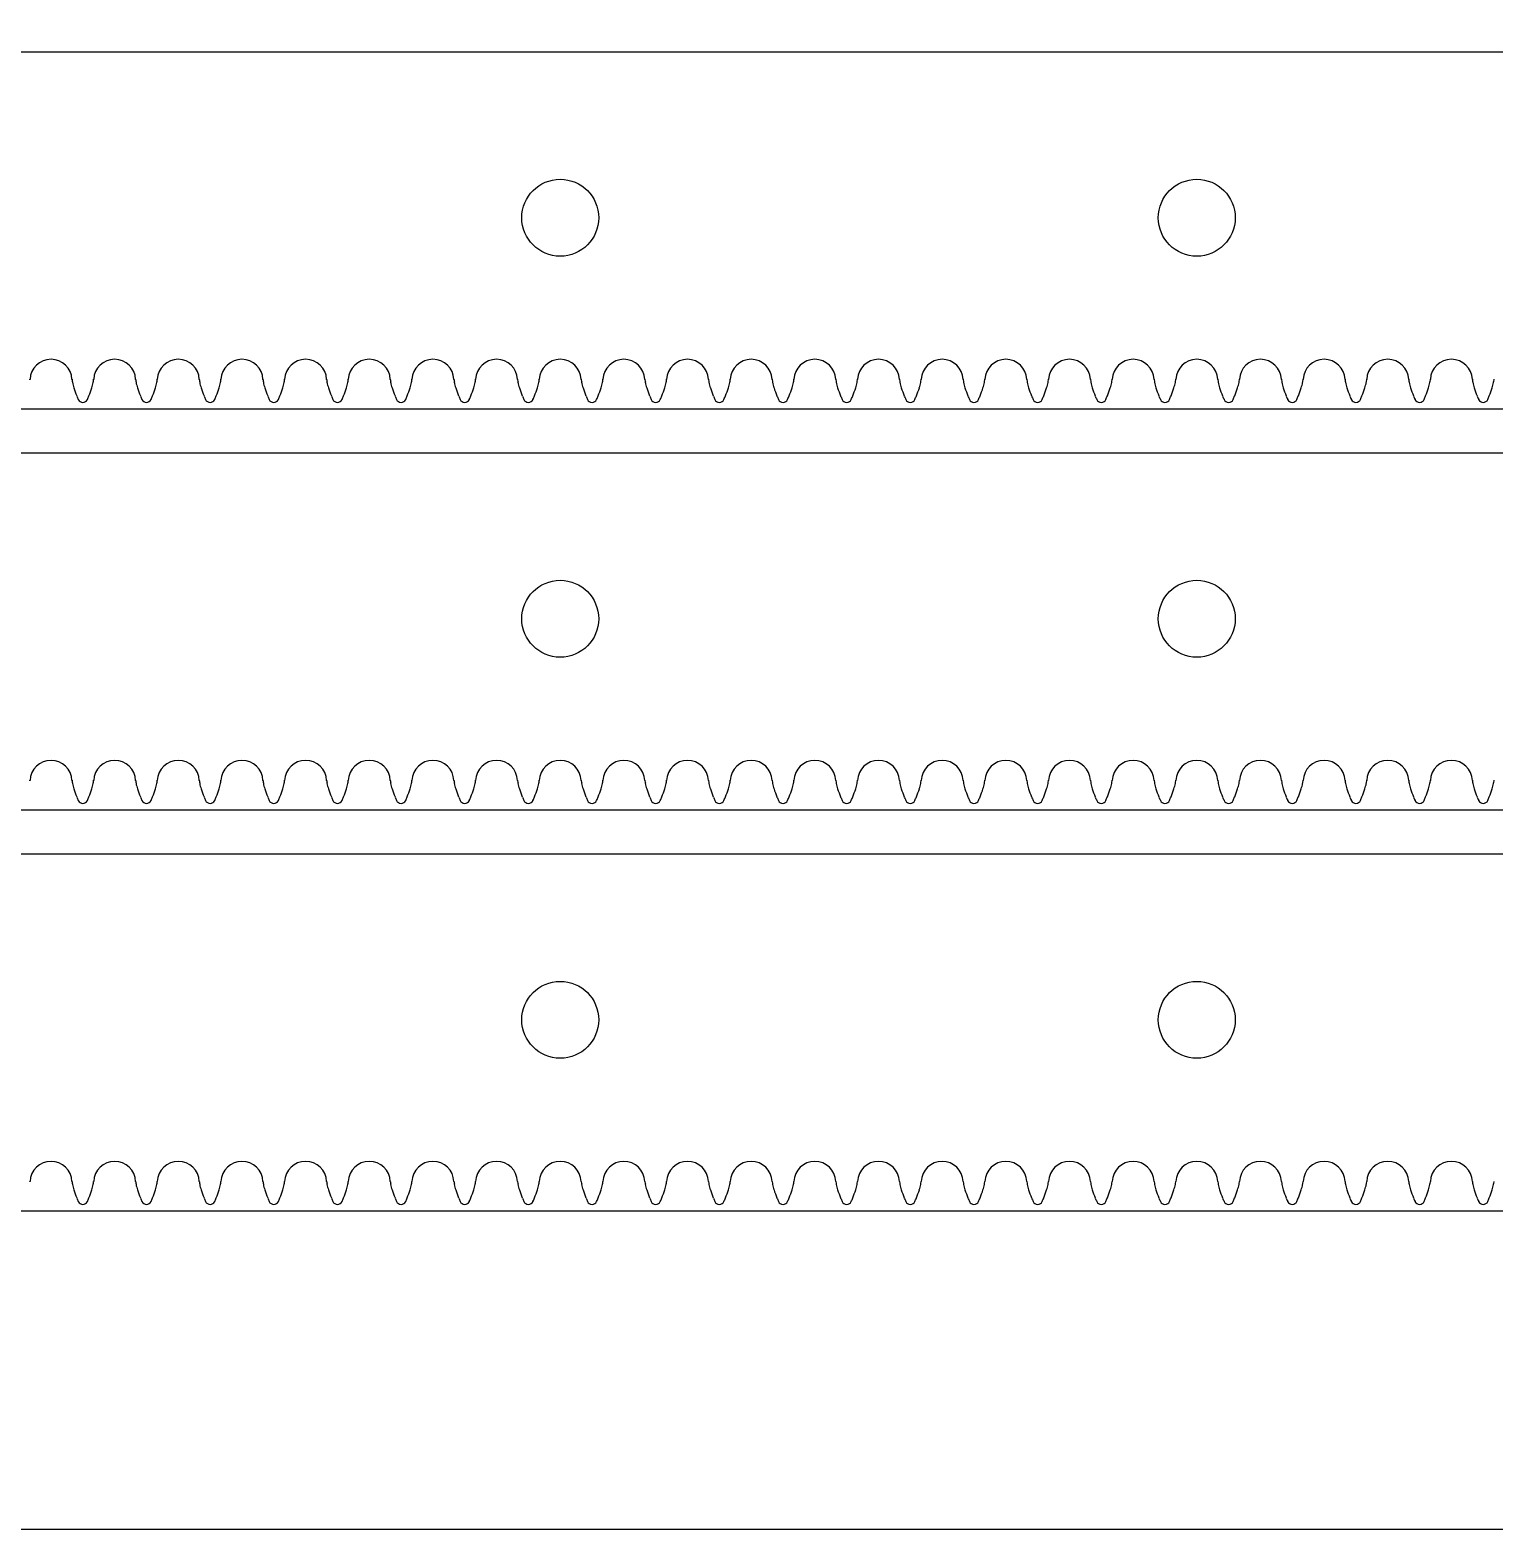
# Model space of a CAD drawing. Extents: x 0 to 800, y 0 to 400.
# Drawn here: x 453.3 to 568.3, y 0 to 117.7 of the extents above; entities that cross this region are included whole.
import ezdxf

# ---------------------------------------------------------------- set-up
doc = ezdxf.new("R2010")
doc.units = 0
doc.header["$MEASUREMENT"] = 0
for name, color, linetype in [('CUTOUT_5MM', 18, 'CONTINUOUS'), ('INSIDE_HOLES_5MM', 18, 'CONTINUOUS'), ('RACK_4MM', 18, 'CONTINUOUS')]:
    doc.layers.add(name, color=color, linetype=linetype)

msp = doc.modelspace()

# ---------------------------------------------------------------- linework, layer by layer
at = {"layer": 'CUTOUT_5MM'}
for p, q in [((744, 116), (46, 116)), ((46, 88), (744, 88)), ((744, 84.5), (46, 84.5)), ((46, 56.5), (744, 56.5)), ((744, 53), (46, 53)), ((46, 25), (744, 25))]:
    msp.add_line(p, q, dxfattribs=at)
at = {"layer": 'INSIDE_HOLES_5MM'}
for centre in [(495, 103), (545, 103), (495, 71.5), (545, 71.5), (495, 40), (545, 40)]:
    msp.add_circle(centre, 3.02, dxfattribs=at)
at = {"layer": 'RACK_4MM'}
for p, q in [((453.35, 90.26), (453.35, 90.31)), ((456.65, 90.31), (456.65, 90.26)), ((458.35, 90.26), (458.35, 90.31)), ((461.65, 90.31), (461.65, 90.26)), ((463.35, 90.26), (463.35, 90.31)), ((466.65, 90.31), (466.65, 90.26)), ((468.35, 90.26), (468.35, 90.31)), ((471.65, 90.31), (471.65, 90.26)), ((473.35, 90.26), (473.35, 90.31)), ((476.65, 90.31), (476.65, 90.26)), ((478.35, 90.26), (478.35, 90.31)), ((481.65, 90.31), (481.65, 90.26)), ((483.35, 90.26), (483.35, 90.31)), ((486.65, 90.31), (486.65, 90.26)), ((488.35, 90.26), (488.35, 90.31)), ((491.65, 90.31), (491.65, 90.26)), ((493.35, 90.26), (493.35, 90.31)), ((496.65, 90.31), (496.65, 90.26)), ((498.35, 90.26), (498.35, 90.31)), ((501.65, 90.31), (501.65, 90.26)), ((503.35, 90.26), (503.35, 90.31)), ((506.65, 90.31), (506.65, 90.26)), ((508.35, 90.26), (508.35, 90.31)), ((511.65, 90.31), (511.65, 90.26)), ((513.35, 90.26), (513.35, 90.31)), ((516.65, 90.31), (516.65, 90.26)), ((518.35, 90.26), (518.35, 90.31)), ((521.65, 90.31), (521.65, 90.26)), ((523.35, 90.26), (523.35, 90.31)), ((526.65, 90.31), (526.65, 90.26)), ((528.35, 90.26), (528.35, 90.31)), ((531.65, 90.31), (531.65, 90.26)), ((533.35, 90.26), (533.35, 90.31)), ((536.65, 90.31), (536.65, 90.26)), ((538.35, 90.26), (538.35, 90.31)), ((541.65, 90.31), (541.65, 90.26)), ((543.35, 90.26), (543.35, 90.31)), ((546.65, 90.31), (546.65, 90.26)), ((548.35, 90.26), (548.35, 90.31)), ((551.65, 90.31), (551.65, 90.26)), ((553.35, 90.26), (553.35, 90.31)), ((556.65, 90.31), (556.65, 90.26)), ((558.35, 90.26), (558.35, 90.31)), ((561.65, 90.31), (561.65, 90.26)), ((563.35, 90.26), (563.35, 90.31)), ((566.65, 90.31), (566.65, 90.26)), ((568.35, 90.26), (568.35, 90.31)), ((453.35, 58.76), (453.35, 58.81)), ((456.65, 58.81), (456.65, 58.76)), ((458.35, 58.76), (458.35, 58.81)), ((461.65, 58.81), (461.65, 58.76)), ((463.35, 58.76), (463.35, 58.81)), ((466.65, 58.81), (466.65, 58.76)), ((468.35, 58.76), (468.35, 58.81)), ((471.65, 58.81), (471.65, 58.76)), ((473.35, 58.76), (473.35, 58.81)), ((476.65, 58.81), (476.65, 58.76)), ((478.35, 58.76), (478.35, 58.81)), ((481.65, 58.81), (481.65, 58.76)), ((483.35, 58.76), (483.35, 58.81)), ((486.65, 58.81), (486.65, 58.76)), ((488.35, 58.76), (488.35, 58.81)), ((491.65, 58.81), (491.65, 58.76)), ((493.35, 58.76), (493.35, 58.81)), ((496.65, 58.81), (496.65, 58.76)), ((498.35, 58.76), (498.35, 58.81)), ((501.65, 58.81), (501.65, 58.76)), ((503.35, 58.76), (503.35, 58.81)), ((506.65, 58.81), (506.65, 58.76)), ((508.35, 58.76), (508.35, 58.81)), ((511.65, 58.81), (511.65, 58.76)), ((513.35, 58.76), (513.35, 58.81)), ((516.65, 58.81), (516.65, 58.76)), ((518.35, 58.76), (518.35, 58.81)), ((521.65, 58.81), (521.65, 58.76)), ((523.35, 58.76), (523.35, 58.81)), ((526.65, 58.81), (526.65, 58.76)), ((528.35, 58.76), (528.35, 58.81)), ((531.65, 58.81), (531.65, 58.76)), ((533.35, 58.76), (533.35, 58.81)), ((536.65, 58.81), (536.65, 58.76)), ((538.35, 58.76), (538.35, 58.81)), ((541.65, 58.81), (541.65, 58.76)), ((543.35, 58.76), (543.35, 58.81)), ((546.65, 58.81), (546.65, 58.76)), ((548.35, 58.76), (548.35, 58.81)), ((551.65, 58.81), (551.65, 58.76)), ((553.35, 58.76), (553.35, 58.81)), ((556.65, 58.81), (556.65, 58.76)), ((558.35, 58.76), (558.35, 58.81)), ((561.65, 58.81), (561.65, 58.76)), ((563.35, 58.76), (563.35, 58.81)), ((566.65, 58.81), (566.65, 58.76)), ((568.35, 58.76), (568.35, 58.81)), ((453.35, 27.26), (453.35, 27.31)), ((456.65, 27.31), (456.65, 27.26)), ((458.35, 27.26), (458.35, 27.31)), ((461.65, 27.31), (461.65, 27.26)), ((463.35, 27.26), (463.35, 27.31)), ((466.65, 27.31), (466.65, 27.26)), ((468.35, 27.26), (468.35, 27.31)), ((471.65, 27.31), (471.65, 27.26)), ((473.35, 27.26), (473.35, 27.31)), ((476.65, 27.31), (476.65, 27.26)), ((478.35, 27.26), (478.35, 27.31)), ((481.65, 27.31), (481.65, 27.26)), ((483.35, 27.26), (483.35, 27.31)), ((486.65, 27.31), (486.65, 27.26)), ((488.35, 27.26), (488.35, 27.31)), ((491.65, 27.31), (491.65, 27.26)), ((493.35, 27.26), (493.35, 27.31)), ((496.65, 27.31), (496.65, 27.26)), ((498.35, 27.26), (498.35, 27.31)), ((501.65, 27.31), (501.65, 27.26)), ((503.35, 27.26), (503.35, 27.31)), ((506.65, 27.31), (506.65, 27.26)), ((508.35, 27.26), (508.35, 27.31)), ((511.65, 27.31), (511.65, 27.26)), ((513.35, 27.26), (513.35, 27.31)), ((516.65, 27.31), (516.65, 27.26)), ((518.35, 27.26), (518.35, 27.31)), ((521.65, 27.31), (521.65, 27.26)), ((523.35, 27.26), (523.35, 27.31)), ((526.65, 27.31), (526.65, 27.26)), ((528.35, 27.26), (528.35, 27.31)), ((531.65, 27.31), (531.65, 27.26)), ((533.35, 27.26), (533.35, 27.31)), ((536.65, 27.31), (536.65, 27.26)), ((538.35, 27.26), (538.35, 27.31)), ((541.65, 27.31), (541.65, 27.26)), ((543.35, 27.26), (543.35, 27.31)), ((546.65, 27.31), (546.65, 27.26)), ((548.35, 27.26), (548.35, 27.31)), ((551.65, 27.31), (551.65, 27.26)), ((553.35, 27.26), (553.35, 27.31)), ((556.65, 27.31), (556.65, 27.26)), ((558.35, 27.26), (558.35, 27.31)), ((561.65, 27.31), (561.65, 27.26)), ((563.35, 27.26), (563.35, 27.31)), ((566.65, 27.31), (566.65, 27.26)), ((568.35, 27.26), (568.35, 27.31))]:
    msp.add_line(p, q, dxfattribs=at)
msp.add_lwpolyline([(0, 0), (800, 0), (800, 400), (0, 400)], close=True, dxfattribs=at)
for points in [[(745, 91.88), (745, 116), (45, 116), (45, 91.88)], [(745, 60.38), (745, 84.5), (45, 84.5), (45, 60.38)], [(745, 28.88), (745, 53), (45, 53), (45, 28.88)]]:
    msp.add_lwpolyline(points, dxfattribs=at)
for centre, radius, start, end in [((455, 90.23), 1.65, 2.4997, 177.5003), ((460, 90.23), 1.65, 2.4997, 177.5003), ((465, 90.23), 1.65, 2.4997, 177.5003), ((470, 90.23), 1.65, 2.4997, 177.5003), ((475, 90.23), 1.65, 2.4997, 177.5003), ((480, 90.23), 1.65, 2.4997, 177.5003), ((485, 90.23), 1.65, 2.4997, 177.5003), ((490, 90.23), 1.65, 2.4997, 177.5003), ((495, 90.23), 1.65, 2.4997, 177.5003), ((500, 90.23), 1.65, 2.4997, 177.5003), ((505, 90.23), 1.65, 2.4997, 177.5003), ((510, 90.23), 1.65, 2.4997, 177.5003), ((515, 90.23), 1.65, 2.4997, 177.5003), ((520, 90.23), 1.65, 2.4997, 177.5003), ((525, 90.23), 1.65, 2.4997, 177.5003), ((530, 90.23), 1.65, 2.4997, 177.5003), ((535, 90.23), 1.65, 2.4997, 177.5003), ((540, 90.23), 1.65, 2.4997, 177.5003), ((545, 90.23), 1.65, 2.4997, 177.5003), ((550, 90.23), 1.65, 2.4997, 177.5003), ((555, 90.23), 1.65, 2.4997, 177.5003), ((560, 90.23), 1.65, 2.4997, 177.5003), ((565, 90.23), 1.65, 2.4997, 177.5003), ((458.88, 90.53), 2.24, 186.8377, 191.5538), ((461.08, 90.96), 4.49, 191.3933, 197.171), ((463.69, 91.77), 7.22, 197.1596, 202.5425), ((451.78, 91.6), 6.72, 337.259, 343.0389), ((452.5, 91.32), 5.95, 343.5387, 347.897), ((456.54, 90.46), 1.82, 347.897, 353.7115), ((463.88, 90.53), 2.24, 186.8377, 191.5538), ((466.08, 90.96), 4.49, 191.3933, 197.171), ((468.69, 91.77), 7.22, 197.1596, 202.5425), ((456.78, 91.6), 6.72, 337.259, 343.0389), ((457.5, 91.32), 5.95, 343.5387, 347.897), ((461.54, 90.46), 1.82, 347.897, 353.7115), ((468.88, 90.53), 2.24, 186.8377, 191.5538), ((471.08, 90.96), 4.49, 191.3933, 197.171), ((473.69, 91.77), 7.22, 197.1596, 202.5425), ((461.78, 91.6), 6.72, 337.259, 343.0389), ((462.5, 91.32), 5.95, 343.5387, 347.897), ((466.54, 90.46), 1.82, 347.897, 353.7115), ((473.88, 90.53), 2.24, 186.8377, 191.5538), ((476.08, 90.96), 4.49, 191.3933, 197.171), ((478.69, 91.77), 7.22, 197.1596, 202.5425), ((466.78, 91.6), 6.72, 337.259, 343.0389), ((467.5, 91.32), 5.95, 343.5387, 347.897), ((471.54, 90.46), 1.82, 347.897, 353.7115), ((478.88, 90.53), 2.24, 186.8377, 191.5538), ((481.08, 90.96), 4.49, 191.3933, 197.171), ((483.69, 91.77), 7.22, 197.1596, 202.5425), ((471.78, 91.6), 6.72, 337.259, 343.0389), ((472.5, 91.32), 5.95, 343.5387, 347.897), ((476.54, 90.46), 1.82, 347.897, 353.7115), ((483.88, 90.53), 2.24, 186.8377, 191.5538), ((486.08, 90.96), 4.49, 191.3933, 197.171), ((488.69, 91.77), 7.22, 197.1596, 202.5425), ((476.78, 91.6), 6.72, 337.259, 343.0389), ((477.5, 91.32), 5.95, 343.5387, 347.897), ((481.54, 90.46), 1.82, 347.897, 353.7115), ((488.88, 90.53), 2.24, 186.8377, 191.5538), ((491.08, 90.96), 4.49, 191.3933, 197.171), ((493.69, 91.77), 7.22, 197.1596, 202.5425), ((481.78, 91.6), 6.72, 337.259, 343.0389), ((482.5, 91.32), 5.95, 343.5387, 347.897), ((486.54, 90.46), 1.82, 347.897, 353.7115), ((493.88, 90.53), 2.24, 186.8377, 191.5538), ((496.08, 90.96), 4.49, 191.3933, 197.171), ((498.69, 91.77), 7.22, 197.1596, 202.5425), ((486.78, 91.6), 6.72, 337.259, 343.0389), ((487.5, 91.32), 5.95, 343.5387, 347.897), ((491.54, 90.46), 1.82, 347.897, 353.7115), ((498.88, 90.53), 2.24, 186.8377, 191.5538), ((501.08, 90.96), 4.49, 191.3933, 197.171), ((503.69, 91.77), 7.22, 197.1596, 202.5425), ((491.78, 91.6), 6.72, 337.259, 343.0389), ((492.5, 91.32), 5.95, 343.5387, 347.897), ((496.54, 90.46), 1.82, 347.897, 353.7115), ((503.88, 90.53), 2.24, 186.8377, 191.5538), ((506.08, 90.96), 4.49, 191.3933, 197.171), ((508.69, 91.77), 7.22, 197.1596, 202.5425), ((496.78, 91.6), 6.72, 337.259, 343.0389), ((497.5, 91.32), 5.95, 343.5387, 347.897), ((501.54, 90.46), 1.82, 347.897, 353.7115), ((508.88, 90.53), 2.24, 186.8377, 191.5538), ((511.08, 90.96), 4.49, 191.3933, 197.171), ((513.69, 91.77), 7.22, 197.1596, 202.5425), ((501.78, 91.6), 6.72, 337.259, 343.0389), ((502.5, 91.32), 5.95, 343.5387, 347.897), ((506.54, 90.46), 1.82, 347.897, 353.7115), ((513.88, 90.53), 2.24, 186.8377, 191.5538), ((516.08, 90.96), 4.49, 191.3933, 197.171), ((518.69, 91.77), 7.22, 197.1596, 202.5425), ((506.78, 91.6), 6.72, 337.259, 343.0389), ((507.5, 91.32), 5.95, 343.5387, 347.897), ((511.54, 90.46), 1.82, 347.897, 353.7115), ((518.88, 90.53), 2.24, 186.8377, 191.5538), ((521.08, 90.96), 4.49, 191.3933, 197.171), ((523.69, 91.77), 7.22, 197.1596, 202.5425), ((511.78, 91.6), 6.72, 337.259, 343.0389), ((512.5, 91.32), 5.95, 343.5387, 347.897), ((516.54, 90.46), 1.82, 347.897, 353.7115), ((523.88, 90.53), 2.24, 186.8377, 191.5538), ((526.08, 90.96), 4.49, 191.3933, 197.171), ((528.69, 91.77), 7.22, 197.1596, 202.5425), ((516.78, 91.6), 6.72, 337.259, 343.0389), ((517.5, 91.32), 5.95, 343.5387, 347.897), ((521.54, 90.46), 1.82, 347.897, 353.7115), ((528.88, 90.53), 2.24, 186.8377, 191.5538), ((531.08, 90.96), 4.49, 191.3933, 197.171), ((533.69, 91.77), 7.22, 197.1596, 202.5425), ((521.78, 91.6), 6.72, 337.259, 343.0389), ((522.5, 91.32), 5.95, 343.5387, 347.897), ((526.54, 90.46), 1.82, 347.897, 353.7115), ((533.88, 90.53), 2.24, 186.8377, 191.5538), ((536.08, 90.96), 4.49, 191.3933, 197.171), ((538.69, 91.77), 7.22, 197.1596, 202.5425), ((526.78, 91.6), 6.72, 337.259, 343.0389), ((527.5, 91.32), 5.95, 343.5387, 347.897), ((531.54, 90.46), 1.82, 347.897, 353.7115), ((538.88, 90.53), 2.24, 186.8377, 191.5538), ((541.08, 90.96), 4.49, 191.3933, 197.171), ((543.69, 91.77), 7.22, 197.1596, 202.5425), ((531.78, 91.6), 6.72, 337.259, 343.0389), ((532.5, 91.32), 5.95, 343.5387, 347.897), ((536.54, 90.46), 1.82, 347.897, 353.7115), ((543.88, 90.53), 2.24, 186.8377, 191.5538), ((546.08, 90.96), 4.49, 191.3933, 197.171), ((548.69, 91.77), 7.22, 197.1596, 202.5425), ((536.78, 91.6), 6.72, 337.259, 343.0389), ((537.5, 91.32), 5.95, 343.5387, 347.897), ((541.54, 90.46), 1.82, 347.897, 353.7115), ((548.88, 90.53), 2.24, 186.8377, 191.5538), ((551.08, 90.96), 4.49, 191.3933, 197.171), ((553.69, 91.77), 7.22, 197.1596, 202.5425), ((541.78, 91.6), 6.72, 337.259, 343.0389), ((542.5, 91.32), 5.95, 343.5387, 347.897), ((546.54, 90.46), 1.82, 347.897, 353.7115), ((553.88, 90.53), 2.24, 186.8377, 191.5538), ((556.08, 90.96), 4.49, 191.3933, 197.171), ((558.69, 91.77), 7.22, 197.1596, 202.5425), ((546.78, 91.6), 6.72, 337.259, 343.0389), ((547.5, 91.32), 5.95, 343.5387, 347.897), ((551.54, 90.46), 1.82, 347.897, 353.7115), ((558.88, 90.53), 2.24, 186.8377, 191.5538), ((561.08, 90.96), 4.49, 191.3933, 197.171), ((563.69, 91.77), 7.22, 197.1596, 202.5425), ((551.78, 91.6), 6.72, 337.259, 343.0389), ((552.5, 91.32), 5.95, 343.5387, 347.897), ((556.54, 90.46), 1.82, 347.897, 353.7115), ((563.88, 90.53), 2.24, 186.8377, 191.5538), ((566.08, 90.96), 4.49, 191.3933, 197.171), ((568.69, 91.77), 7.22, 197.1596, 202.5425), ((556.78, 91.6), 6.72, 337.259, 343.0389), ((557.5, 91.32), 5.95, 343.5387, 347.897), ((561.54, 90.46), 1.82, 347.897, 353.7115), ((568.88, 90.53), 2.24, 186.8377, 191.5538), ((571.08, 90.96), 4.49, 191.3933, 197.171), ((573.69, 91.77), 7.22, 197.1596, 202.5425), ((561.78, 91.6), 6.72, 337.259, 343.0389), ((562.5, 91.32), 5.95, 343.5387, 347.897), ((566.54, 90.46), 1.82, 347.897, 353.7115), ((465.08, 92.34), 8.72, 202.5425, 204.4697), ((457.5, 88.89), 0.396, 204.3206, 335.6794), ((447.85, 93.25), 10.98, 335.7289, 337.259), ((470.08, 92.34), 8.72, 202.5425, 204.4697), ((462.5, 88.89), 0.396, 204.3206, 335.6794), ((452.85, 93.25), 10.98, 335.7289, 337.259), ((475.08, 92.34), 8.72, 202.5425, 204.4697), ((467.5, 88.89), 0.396, 204.3206, 335.6794), ((457.85, 93.25), 10.98, 335.7289, 337.259), ((480.08, 92.34), 8.72, 202.5425, 204.4697), ((472.5, 88.89), 0.396, 204.3206, 335.6794), ((462.85, 93.25), 10.98, 335.7289, 337.259), ((485.08, 92.34), 8.72, 202.5425, 204.4697), ((477.5, 88.89), 0.396, 204.3206, 335.6794), ((467.85, 93.25), 10.98, 335.7289, 337.259), ((490.08, 92.34), 8.72, 202.5425, 204.4697), ((482.5, 88.89), 0.396, 204.3206, 335.6794), ((472.85, 93.25), 10.98, 335.7289, 337.259), ((495.08, 92.34), 8.72, 202.5425, 204.4697), ((487.5, 88.89), 0.396, 204.3206, 335.6794), ((477.85, 93.25), 10.98, 335.7289, 337.259), ((500.08, 92.34), 8.72, 202.5425, 204.4697), ((492.5, 88.89), 0.396, 204.3206, 335.6794), ((482.85, 93.25), 10.98, 335.7289, 337.259), ((505.08, 92.34), 8.72, 202.5425, 204.4697), ((497.5, 88.89), 0.396, 204.3206, 335.6794), ((487.85, 93.25), 10.98, 335.7289, 337.259), ((510.08, 92.34), 8.72, 202.5425, 204.4697), ((502.5, 88.89), 0.396, 204.3206, 335.6794), ((492.85, 93.25), 10.98, 335.7289, 337.259), ((515.08, 92.34), 8.72, 202.5425, 204.4697), ((507.5, 88.89), 0.396, 204.3206, 335.6794), ((497.85, 93.25), 10.98, 335.7289, 337.259), ((520.08, 92.34), 8.72, 202.5425, 204.4697), ((512.5, 88.89), 0.396, 204.3206, 335.6794), ((502.85, 93.25), 10.98, 335.7289, 337.259), ((525.08, 92.34), 8.72, 202.5425, 204.4697), ((517.5, 88.89), 0.396, 204.3206, 335.6794), ((507.85, 93.25), 10.98, 335.7289, 337.259), ((530.08, 92.34), 8.72, 202.5425, 204.4697), ((522.5, 88.89), 0.396, 204.3206, 335.6794), ((512.85, 93.25), 10.98, 335.7289, 337.259), ((535.08, 92.34), 8.72, 202.5425, 204.4697), ((527.5, 88.89), 0.396, 204.3206, 335.6794), ((517.85, 93.25), 10.98, 335.7289, 337.259), ((540.08, 92.34), 8.72, 202.5425, 204.4697), ((532.5, 88.89), 0.396, 204.3206, 335.6794), ((522.85, 93.25), 10.98, 335.7289, 337.259), ((545.08, 92.34), 8.72, 202.5425, 204.4697), ((537.5, 88.89), 0.396, 204.3206, 335.6794), ((527.85, 93.25), 10.98, 335.7289, 337.259), ((550.08, 92.34), 8.72, 202.5425, 204.4697), ((542.5, 88.89), 0.396, 204.3206, 335.6794), ((532.85, 93.25), 10.98, 335.7289, 337.259), ((555.08, 92.34), 8.72, 202.5425, 204.4697), ((547.5, 88.89), 0.396, 204.3206, 335.6794), ((537.85, 93.25), 10.98, 335.7289, 337.259), ((560.08, 92.34), 8.72, 202.5425, 204.4697), ((552.5, 88.89), 0.396, 204.3206, 335.6794), ((542.85, 93.25), 10.98, 335.7289, 337.259), ((565.08, 92.34), 8.72, 202.5425, 204.4697), ((557.5, 88.89), 0.396, 204.3206, 335.6794), ((547.85, 93.25), 10.98, 335.7289, 337.259), ((570.08, 92.34), 8.72, 202.5425, 204.4697), ((562.5, 88.89), 0.396, 204.3206, 335.6794), ((552.85, 93.25), 10.98, 335.7289, 337.259), ((575.08, 92.34), 8.72, 202.5425, 204.4697), ((567.5, 88.89), 0.396, 204.3206, 335.6794), ((557.85, 93.25), 10.98, 335.7289, 337.259), ((455, 58.73), 1.65, 2.4997, 177.5003), ((460, 58.73), 1.65, 2.4997, 177.5003), ((465, 58.73), 1.65, 2.4997, 177.5003), ((470, 58.73), 1.65, 2.4997, 177.5003), ((475, 58.73), 1.65, 2.4997, 177.5003), ((480, 58.73), 1.65, 2.4997, 177.5003), ((485, 58.73), 1.65, 2.4997, 177.5003), ((490, 58.73), 1.65, 2.4997, 177.5003), ((495, 58.73), 1.65, 2.4997, 177.5003), ((500, 58.73), 1.65, 2.4997, 177.5003), ((505, 58.73), 1.65, 2.4997, 177.5003), ((510, 58.73), 1.65, 2.4997, 177.5003), ((515, 58.73), 1.65, 2.4997, 177.5003), ((520, 58.73), 1.65, 2.4997, 177.5003), ((525, 58.73), 1.65, 2.4997, 177.5003), ((530, 58.73), 1.65, 2.4997, 177.5003), ((535, 58.73), 1.65, 2.4997, 177.5003), ((540, 58.73), 1.65, 2.4997, 177.5003), ((545, 58.73), 1.65, 2.4997, 177.5003), ((550, 58.73), 1.65, 2.4997, 177.5003), ((555, 58.73), 1.65, 2.4997, 177.5003), ((560, 58.73), 1.65, 2.4997, 177.5003), ((565, 58.73), 1.65, 2.4997, 177.5003), ((458.88, 59.03), 2.24, 186.8377, 191.5538), ((461.08, 59.46), 4.49, 191.3933, 197.171), ((463.69, 60.27), 7.22, 197.1596, 202.5425), ((451.78, 60.1), 6.72, 337.259, 343.0389), ((452.5, 59.82), 5.95, 343.5387, 347.897), ((456.54, 58.96), 1.82, 347.897, 353.7115), ((463.88, 59.03), 2.24, 186.8377, 191.5538), ((466.08, 59.46), 4.49, 191.3933, 197.171), ((468.69, 60.27), 7.22, 197.1596, 202.5425), ((456.78, 60.1), 6.72, 337.259, 343.0389), ((457.5, 59.82), 5.95, 343.5387, 347.897), ((461.54, 58.96), 1.82, 347.897, 353.7115), ((468.88, 59.03), 2.24, 186.8377, 191.5538), ((471.08, 59.46), 4.49, 191.3933, 197.171), ((473.69, 60.27), 7.22, 197.1596, 202.5425), ((461.78, 60.1), 6.72, 337.259, 343.0389), ((462.5, 59.82), 5.95, 343.5387, 347.897), ((466.54, 58.96), 1.82, 347.897, 353.7115), ((473.88, 59.03), 2.24, 186.8377, 191.5538), ((476.08, 59.46), 4.49, 191.3933, 197.171), ((478.69, 60.27), 7.22, 197.1596, 202.5425), ((466.78, 60.1), 6.72, 337.259, 343.0389), ((467.5, 59.82), 5.95, 343.5387, 347.897), ((471.54, 58.96), 1.82, 347.897, 353.7115), ((478.88, 59.03), 2.24, 186.8377, 191.5538), ((481.08, 59.46), 4.49, 191.3933, 197.171), ((483.69, 60.27), 7.22, 197.1596, 202.5425), ((471.78, 60.1), 6.72, 337.259, 343.0389), ((472.5, 59.82), 5.95, 343.5387, 347.897), ((476.54, 58.96), 1.82, 347.897, 353.7115), ((483.88, 59.03), 2.24, 186.8377, 191.5538), ((486.08, 59.46), 4.49, 191.3933, 197.171), ((488.69, 60.27), 7.22, 197.1596, 202.5425), ((476.78, 60.1), 6.72, 337.259, 343.0389), ((477.5, 59.82), 5.95, 343.5387, 347.897), ((481.54, 58.96), 1.82, 347.897, 353.7115), ((488.88, 59.03), 2.24, 186.8377, 191.5538), ((491.08, 59.46), 4.49, 191.3933, 197.171), ((493.69, 60.27), 7.22, 197.1596, 202.5425), ((481.78, 60.1), 6.72, 337.259, 343.0389), ((482.5, 59.82), 5.95, 343.5387, 347.897), ((486.54, 58.96), 1.82, 347.897, 353.7115), ((493.88, 59.03), 2.24, 186.8377, 191.5538), ((496.08, 59.46), 4.49, 191.3933, 197.171), ((498.69, 60.27), 7.22, 197.1596, 202.5425), ((486.78, 60.1), 6.72, 337.259, 343.0389), ((487.5, 59.82), 5.95, 343.5387, 347.897), ((491.54, 58.96), 1.82, 347.897, 353.7115), ((498.88, 59.03), 2.24, 186.8377, 191.5538), ((501.08, 59.46), 4.49, 191.3933, 197.171), ((503.69, 60.27), 7.22, 197.1596, 202.5425), ((491.78, 60.1), 6.72, 337.259, 343.0389), ((492.5, 59.82), 5.95, 343.5387, 347.897), ((496.54, 58.96), 1.82, 347.897, 353.7115), ((503.88, 59.03), 2.24, 186.8377, 191.5538), ((506.08, 59.46), 4.49, 191.3933, 197.171), ((508.69, 60.27), 7.22, 197.1596, 202.5425), ((496.78, 60.1), 6.72, 337.259, 343.0389), ((497.5, 59.82), 5.95, 343.5387, 347.897), ((501.54, 58.96), 1.82, 347.897, 353.7115), ((508.88, 59.03), 2.24, 186.8377, 191.5538), ((511.08, 59.46), 4.49, 191.3933, 197.171), ((513.69, 60.27), 7.22, 197.1596, 202.5425), ((501.78, 60.1), 6.72, 337.259, 343.0389), ((502.5, 59.82), 5.95, 343.5387, 347.897), ((506.54, 58.96), 1.82, 347.897, 353.7115), ((513.88, 59.03), 2.24, 186.8377, 191.5538), ((516.08, 59.46), 4.49, 191.3933, 197.171), ((518.69, 60.27), 7.22, 197.1596, 202.5425), ((506.78, 60.1), 6.72, 337.259, 343.0389), ((507.5, 59.82), 5.95, 343.5387, 347.897), ((511.54, 58.96), 1.82, 347.897, 353.7115), ((518.88, 59.03), 2.24, 186.8377, 191.5538), ((521.08, 59.46), 4.49, 191.3933, 197.171), ((523.69, 60.27), 7.22, 197.1596, 202.5425), ((511.78, 60.1), 6.72, 337.259, 343.0389), ((512.5, 59.82), 5.95, 343.5387, 347.897), ((516.54, 58.96), 1.82, 347.897, 353.7115), ((523.88, 59.03), 2.24, 186.8377, 191.5538), ((526.08, 59.46), 4.49, 191.3933, 197.171), ((528.69, 60.27), 7.22, 197.1596, 202.5425), ((516.78, 60.1), 6.72, 337.259, 343.0389), ((517.5, 59.82), 5.95, 343.5387, 347.897), ((521.54, 58.96), 1.82, 347.897, 353.7115), ((528.88, 59.03), 2.24, 186.8377, 191.5538), ((531.08, 59.46), 4.49, 191.3933, 197.171), ((533.69, 60.27), 7.22, 197.1596, 202.5425), ((521.78, 60.1), 6.72, 337.259, 343.0389), ((522.5, 59.82), 5.95, 343.5387, 347.897), ((526.54, 58.96), 1.82, 347.897, 353.7115), ((533.88, 59.03), 2.24, 186.8377, 191.5538), ((536.08, 59.46), 4.49, 191.3933, 197.171), ((538.69, 60.27), 7.22, 197.1596, 202.5425), ((526.78, 60.1), 6.72, 337.259, 343.0389), ((527.5, 59.82), 5.95, 343.5387, 347.897), ((531.54, 58.96), 1.82, 347.897, 353.7115), ((538.88, 59.03), 2.24, 186.8377, 191.5538), ((541.08, 59.46), 4.49, 191.3933, 197.171), ((543.69, 60.27), 7.22, 197.1596, 202.5425), ((531.78, 60.1), 6.72, 337.259, 343.0389), ((532.5, 59.82), 5.95, 343.5387, 347.897), ((536.54, 58.96), 1.82, 347.897, 353.7115), ((543.88, 59.03), 2.24, 186.8377, 191.5538), ((546.08, 59.46), 4.49, 191.3933, 197.171), ((548.69, 60.27), 7.22, 197.1596, 202.5425), ((536.78, 60.1), 6.72, 337.259, 343.0389), ((537.5, 59.82), 5.95, 343.5387, 347.897), ((541.54, 58.96), 1.82, 347.897, 353.7115), ((548.88, 59.03), 2.24, 186.8377, 191.5538), ((551.08, 59.46), 4.49, 191.3933, 197.171), ((553.69, 60.27), 7.22, 197.1596, 202.5425), ((541.78, 60.1), 6.72, 337.259, 343.0389), ((542.5, 59.82), 5.95, 343.5387, 347.897), ((546.54, 58.96), 1.82, 347.897, 353.7115), ((553.88, 59.03), 2.24, 186.8377, 191.5538), ((556.08, 59.46), 4.49, 191.3933, 197.171), ((558.69, 60.27), 7.22, 197.1596, 202.5425), ((546.78, 60.1), 6.72, 337.259, 343.0389), ((547.5, 59.82), 5.95, 343.5387, 347.897), ((551.54, 58.96), 1.82, 347.897, 353.7115), ((558.88, 59.03), 2.24, 186.8377, 191.5538), ((561.08, 59.46), 4.49, 191.3933, 197.171), ((563.69, 60.27), 7.22, 197.1596, 202.5425), ((551.78, 60.1), 6.72, 337.259, 343.0389), ((552.5, 59.82), 5.95, 343.5387, 347.897), ((556.54, 58.96), 1.82, 347.897, 353.7115), ((563.88, 59.03), 2.24, 186.8377, 191.5538), ((566.08, 59.46), 4.49, 191.3933, 197.171), ((568.69, 60.27), 7.22, 197.1596, 202.5425), ((556.78, 60.1), 6.72, 337.259, 343.0389), ((557.5, 59.82), 5.95, 343.5387, 347.897), ((561.54, 58.96), 1.82, 347.897, 353.7115), ((568.88, 59.03), 2.24, 186.8377, 191.5538), ((571.08, 59.46), 4.49, 191.3933, 197.171), ((573.69, 60.27), 7.22, 197.1596, 202.5425), ((561.78, 60.1), 6.72, 337.259, 343.0389), ((562.5, 59.82), 5.95, 343.5387, 347.897), ((566.54, 58.96), 1.82, 347.897, 353.7115), ((465.08, 60.84), 8.72, 202.5425, 204.4697), ((457.5, 57.39), 0.396, 204.3206, 335.6794), ((447.85, 61.75), 10.98, 335.7289, 337.259), ((470.08, 60.84), 8.72, 202.5425, 204.4697), ((462.5, 57.39), 0.396, 204.3206, 335.6794), ((452.85, 61.75), 10.98, 335.7289, 337.259), ((475.08, 60.84), 8.72, 202.5425, 204.4697), ((467.5, 57.39), 0.396, 204.3206, 335.6794), ((457.85, 61.75), 10.98, 335.7289, 337.259), ((480.08, 60.84), 8.72, 202.5425, 204.4697), ((472.5, 57.39), 0.396, 204.3206, 335.6794), ((462.85, 61.75), 10.98, 335.7289, 337.259), ((485.08, 60.84), 8.72, 202.5425, 204.4697), ((477.5, 57.39), 0.396, 204.3206, 335.6794), ((467.85, 61.75), 10.98, 335.7289, 337.259), ((490.08, 60.84), 8.72, 202.5425, 204.4697), ((482.5, 57.39), 0.396, 204.3206, 335.6794), ((472.85, 61.75), 10.98, 335.7289, 337.259), ((495.08, 60.84), 8.72, 202.5425, 204.4697), ((487.5, 57.39), 0.396, 204.3206, 335.6794), ((477.85, 61.75), 10.98, 335.7289, 337.259), ((500.08, 60.84), 8.72, 202.5425, 204.4697), ((492.5, 57.39), 0.396, 204.3206, 335.6794), ((482.85, 61.75), 10.98, 335.7289, 337.259), ((505.08, 60.84), 8.72, 202.5425, 204.4697), ((497.5, 57.39), 0.396, 204.3206, 335.6794), ((487.85, 61.75), 10.98, 335.7289, 337.259), ((510.08, 60.84), 8.72, 202.5425, 204.4697), ((502.5, 57.39), 0.396, 204.3206, 335.6794), ((492.85, 61.75), 10.98, 335.7289, 337.259), ((515.08, 60.84), 8.72, 202.5425, 204.4697), ((507.5, 57.39), 0.396, 204.3206, 335.6794), ((497.85, 61.75), 10.98, 335.7289, 337.259), ((520.08, 60.84), 8.72, 202.5425, 204.4697), ((512.5, 57.39), 0.396, 204.3206, 335.6794), ((502.85, 61.75), 10.98, 335.7289, 337.259), ((525.08, 60.84), 8.72, 202.5425, 204.4697), ((517.5, 57.39), 0.396, 204.3206, 335.6794), ((507.85, 61.75), 10.98, 335.7289, 337.259), ((530.08, 60.84), 8.72, 202.5425, 204.4697), ((522.5, 57.39), 0.396, 204.3206, 335.6794), ((512.85, 61.75), 10.98, 335.7289, 337.259), ((535.08, 60.84), 8.72, 202.5425, 204.4697), ((527.5, 57.39), 0.396, 204.3206, 335.6794), ((517.85, 61.75), 10.98, 335.7289, 337.259), ((540.08, 60.84), 8.72, 202.5425, 204.4697), ((532.5, 57.39), 0.396, 204.3206, 335.6794), ((522.85, 61.75), 10.98, 335.7289, 337.259), ((545.08, 60.84), 8.72, 202.5425, 204.4697), ((537.5, 57.39), 0.396, 204.3206, 335.6794), ((527.85, 61.75), 10.98, 335.7289, 337.259), ((550.08, 60.84), 8.72, 202.5425, 204.4697), ((542.5, 57.39), 0.396, 204.3206, 335.6794), ((532.85, 61.75), 10.98, 335.7289, 337.259), ((555.08, 60.84), 8.72, 202.5425, 204.4697), ((547.5, 57.39), 0.396, 204.3206, 335.6794), ((537.85, 61.75), 10.98, 335.7289, 337.259), ((560.08, 60.84), 8.72, 202.5425, 204.4697), ((552.5, 57.39), 0.396, 204.3206, 335.6794), ((542.85, 61.75), 10.98, 335.7289, 337.259), ((565.08, 60.84), 8.72, 202.5425, 204.4697), ((557.5, 57.39), 0.396, 204.3206, 335.6794), ((547.85, 61.75), 10.98, 335.7289, 337.259), ((570.08, 60.84), 8.72, 202.5425, 204.4697), ((562.5, 57.39), 0.396, 204.3206, 335.6794), ((552.85, 61.75), 10.98, 335.7289, 337.259), ((575.08, 60.84), 8.72, 202.5425, 204.4697), ((567.5, 57.39), 0.396, 204.3206, 335.6794), ((557.85, 61.75), 10.98, 335.7289, 337.259), ((455, 27.23), 1.65, 2.4997, 177.5003), ((460, 27.23), 1.65, 2.4997, 177.5003), ((465, 27.23), 1.65, 2.4997, 177.5003), ((470, 27.23), 1.65, 2.4997, 177.5003), ((475, 27.23), 1.65, 2.4997, 177.5003), ((480, 27.23), 1.65, 2.4997, 177.5003), ((485, 27.23), 1.65, 2.4997, 177.5003), ((490, 27.23), 1.65, 2.4997, 177.5003), ((495, 27.23), 1.65, 2.4997, 177.5003), ((500, 27.23), 1.65, 2.4997, 177.5003), ((505, 27.23), 1.65, 2.4997, 177.5003), ((510, 27.23), 1.65, 2.4997, 177.5003), ((515, 27.23), 1.65, 2.4997, 177.5003), ((520, 27.23), 1.65, 2.4997, 177.5003), ((525, 27.23), 1.65, 2.4997, 177.5003), ((530, 27.23), 1.65, 2.4997, 177.5003), ((535, 27.23), 1.65, 2.4997, 177.5003), ((540, 27.23), 1.65, 2.4997, 177.5003), ((545, 27.23), 1.65, 2.4997, 177.5003), ((550, 27.23), 1.65, 2.4997, 177.5003), ((555, 27.23), 1.65, 2.4997, 177.5003), ((560, 27.23), 1.65, 2.4997, 177.5003), ((565, 27.23), 1.65, 2.4997, 177.5003), ((458.88, 27.53), 2.24, 186.8377, 191.5538), ((456.54, 27.46), 1.82, 347.897, 353.7115), ((463.88, 27.53), 2.24, 186.8377, 191.5538), ((461.54, 27.46), 1.82, 347.897, 353.7115), ((468.88, 27.53), 2.24, 186.8377, 191.5538), ((466.54, 27.46), 1.82, 347.897, 353.7115), ((473.88, 27.53), 2.24, 186.8377, 191.5538), ((471.54, 27.46), 1.82, 347.897, 353.7115), ((478.88, 27.53), 2.24, 186.8377, 191.5538), ((476.54, 27.46), 1.82, 347.897, 353.7115), ((483.88, 27.53), 2.24, 186.8377, 191.5538), ((481.54, 27.46), 1.82, 347.897, 353.7115), ((488.88, 27.53), 2.24, 186.8377, 191.5538), ((486.54, 27.46), 1.82, 347.897, 353.7115), ((493.88, 27.53), 2.24, 186.8377, 191.5538), ((491.54, 27.46), 1.82, 347.897, 353.7115), ((498.88, 27.53), 2.24, 186.8377, 191.5538), ((496.54, 27.46), 1.82, 347.897, 353.7115), ((503.88, 27.53), 2.24, 186.8377, 191.5538), ((501.54, 27.46), 1.82, 347.897, 353.7115), ((508.88, 27.53), 2.24, 186.8377, 191.5538), ((506.54, 27.46), 1.82, 347.897, 353.7115), ((513.88, 27.53), 2.24, 186.8377, 191.5538), ((511.54, 27.46), 1.82, 347.897, 353.7115), ((518.88, 27.53), 2.24, 186.8377, 191.5538), ((516.54, 27.46), 1.82, 347.897, 353.7115), ((523.88, 27.53), 2.24, 186.8377, 191.5538), ((521.54, 27.46), 1.82, 347.897, 353.7115), ((528.88, 27.53), 2.24, 186.8377, 191.5538), ((526.54, 27.46), 1.82, 347.897, 353.7115), ((533.88, 27.53), 2.24, 186.8377, 191.5538), ((531.54, 27.46), 1.82, 347.897, 353.7115), ((538.88, 27.53), 2.24, 186.8377, 191.5538), ((536.54, 27.46), 1.82, 347.897, 353.7115), ((543.88, 27.53), 2.24, 186.8377, 191.5538), ((541.54, 27.46), 1.82, 347.897, 353.7115), ((548.88, 27.53), 2.24, 186.8377, 191.5538), ((546.54, 27.46), 1.82, 347.897, 353.7115), ((553.88, 27.53), 2.24, 186.8377, 191.5538), ((551.54, 27.46), 1.82, 347.897, 353.7115), ((558.88, 27.53), 2.24, 186.8377, 191.5538), ((556.54, 27.46), 1.82, 347.897, 353.7115), ((563.88, 27.53), 2.24, 186.8377, 191.5538), ((561.54, 27.46), 1.82, 347.897, 353.7115), ((568.88, 27.53), 2.24, 186.8377, 191.5538), ((566.54, 27.46), 1.82, 347.897, 353.7115), ((461.08, 27.96), 4.49, 191.3933, 197.171), ((463.69, 28.77), 7.22, 197.1596, 202.5425), ((465.08, 29.34), 8.72, 202.5425, 204.4697), ((447.85, 30.25), 10.98, 335.7289, 337.259), ((451.78, 28.6), 6.72, 337.259, 343.0389), ((452.5, 28.32), 5.95, 343.5387, 347.897), ((466.08, 27.96), 4.49, 191.3933, 197.171), ((468.69, 28.77), 7.22, 197.1596, 202.5425), ((470.08, 29.34), 8.72, 202.5425, 204.4697), ((452.85, 30.25), 10.98, 335.7289, 337.259), ((456.78, 28.6), 6.72, 337.259, 343.0389), ((457.5, 28.32), 5.95, 343.5387, 347.897), ((471.08, 27.96), 4.49, 191.3933, 197.171), ((473.69, 28.77), 7.22, 197.1596, 202.5425), ((475.08, 29.34), 8.72, 202.5425, 204.4697), ((457.85, 30.25), 10.98, 335.7289, 337.259), ((461.78, 28.6), 6.72, 337.259, 343.0389), ((462.5, 28.32), 5.95, 343.5387, 347.897), ((476.08, 27.96), 4.49, 191.3933, 197.171), ((478.69, 28.77), 7.22, 197.1596, 202.5425), ((480.08, 29.34), 8.72, 202.5425, 204.4697), ((462.85, 30.25), 10.98, 335.7289, 337.259), ((466.78, 28.6), 6.72, 337.259, 343.0389), ((467.5, 28.32), 5.95, 343.5387, 347.897), ((481.08, 27.96), 4.49, 191.3933, 197.171), ((483.69, 28.77), 7.22, 197.1596, 202.5425), ((485.08, 29.34), 8.72, 202.5425, 204.4697), ((467.85, 30.25), 10.98, 335.7289, 337.259), ((471.78, 28.6), 6.72, 337.259, 343.0389), ((472.5, 28.32), 5.95, 343.5387, 347.897), ((486.08, 27.96), 4.49, 191.3933, 197.171), ((488.69, 28.77), 7.22, 197.1596, 202.5425), ((490.08, 29.34), 8.72, 202.5425, 204.4697), ((472.85, 30.25), 10.98, 335.7289, 337.259), ((476.78, 28.6), 6.72, 337.259, 343.0389), ((477.5, 28.32), 5.95, 343.5387, 347.897), ((491.08, 27.96), 4.49, 191.3933, 197.171), ((493.69, 28.77), 7.22, 197.1596, 202.5425), ((495.08, 29.34), 8.72, 202.5425, 204.4697), ((477.85, 30.25), 10.98, 335.7289, 337.259), ((481.78, 28.6), 6.72, 337.259, 343.0389), ((482.5, 28.32), 5.95, 343.5387, 347.897), ((496.08, 27.96), 4.49, 191.3933, 197.171), ((498.69, 28.77), 7.22, 197.1596, 202.5425), ((500.08, 29.34), 8.72, 202.5425, 204.4697), ((482.85, 30.25), 10.98, 335.7289, 337.259), ((486.78, 28.6), 6.72, 337.259, 343.0389), ((487.5, 28.32), 5.95, 343.5387, 347.897), ((501.08, 27.96), 4.49, 191.3933, 197.171), ((503.69, 28.77), 7.22, 197.1596, 202.5425), ((505.08, 29.34), 8.72, 202.5425, 204.4697), ((487.85, 30.25), 10.98, 335.7289, 337.259), ((491.78, 28.6), 6.72, 337.259, 343.0389), ((492.5, 28.32), 5.95, 343.5387, 347.897), ((506.08, 27.96), 4.49, 191.3933, 197.171), ((508.69, 28.77), 7.22, 197.1596, 202.5425), ((510.08, 29.34), 8.72, 202.5425, 204.4697), ((492.85, 30.25), 10.98, 335.7289, 337.259), ((496.78, 28.6), 6.72, 337.259, 343.0389), ((497.5, 28.32), 5.95, 343.5387, 347.897), ((511.08, 27.96), 4.49, 191.3933, 197.171), ((513.69, 28.77), 7.22, 197.1596, 202.5425), ((515.08, 29.34), 8.72, 202.5425, 204.4697), ((497.85, 30.25), 10.98, 335.7289, 337.259), ((501.78, 28.6), 6.72, 337.259, 343.0389), ((502.5, 28.32), 5.95, 343.5387, 347.897), ((516.08, 27.96), 4.49, 191.3933, 197.171), ((518.69, 28.77), 7.22, 197.1596, 202.5425), ((520.08, 29.34), 8.72, 202.5425, 204.4697), ((502.85, 30.25), 10.98, 335.7289, 337.259), ((506.78, 28.6), 6.72, 337.259, 343.0389), ((507.5, 28.32), 5.95, 343.5387, 347.897), ((521.08, 27.96), 4.49, 191.3933, 197.171), ((523.69, 28.77), 7.22, 197.1596, 202.5425), ((525.08, 29.34), 8.72, 202.5425, 204.4697), ((507.85, 30.25), 10.98, 335.7289, 337.259), ((511.78, 28.6), 6.72, 337.259, 343.0389), ((512.5, 28.32), 5.95, 343.5387, 347.897), ((526.08, 27.96), 4.49, 191.3933, 197.171), ((528.69, 28.77), 7.22, 197.1596, 202.5425), ((530.08, 29.34), 8.72, 202.5425, 204.4697), ((512.85, 30.25), 10.98, 335.7289, 337.259), ((516.78, 28.6), 6.72, 337.259, 343.0389), ((517.5, 28.32), 5.95, 343.5387, 347.897), ((531.08, 27.96), 4.49, 191.3933, 197.171), ((533.69, 28.77), 7.22, 197.1596, 202.5425), ((535.08, 29.34), 8.72, 202.5425, 204.4697), ((517.85, 30.25), 10.98, 335.7289, 337.259), ((521.78, 28.6), 6.72, 337.259, 343.0389), ((522.5, 28.32), 5.95, 343.5387, 347.897), ((536.08, 27.96), 4.49, 191.3933, 197.171), ((538.69, 28.77), 7.22, 197.1596, 202.5425), ((540.08, 29.34), 8.72, 202.5425, 204.4697), ((522.85, 30.25), 10.98, 335.7289, 337.259), ((526.78, 28.6), 6.72, 337.259, 343.0389), ((527.5, 28.32), 5.95, 343.5387, 347.897), ((541.08, 27.96), 4.49, 191.3933, 197.171), ((543.69, 28.77), 7.22, 197.1596, 202.5425), ((545.08, 29.34), 8.72, 202.5425, 204.4697), ((527.85, 30.25), 10.98, 335.7289, 337.259), ((531.78, 28.6), 6.72, 337.259, 343.0389), ((532.5, 28.32), 5.95, 343.5387, 347.897), ((546.08, 27.96), 4.49, 191.3933, 197.171), ((548.69, 28.77), 7.22, 197.1596, 202.5425), ((550.08, 29.34), 8.72, 202.5425, 204.4697), ((532.85, 30.25), 10.98, 335.7289, 337.259), ((536.78, 28.6), 6.72, 337.259, 343.0389), ((537.5, 28.32), 5.95, 343.5387, 347.897), ((551.08, 27.96), 4.49, 191.3933, 197.171), ((553.69, 28.77), 7.22, 197.1596, 202.5425), ((555.08, 29.34), 8.72, 202.5425, 204.4697), ((537.85, 30.25), 10.98, 335.7289, 337.259), ((541.78, 28.6), 6.72, 337.259, 343.0389), ((542.5, 28.32), 5.95, 343.5387, 347.897), ((556.08, 27.96), 4.49, 191.3933, 197.171), ((558.69, 28.77), 7.22, 197.1596, 202.5425), ((560.08, 29.34), 8.72, 202.5425, 204.4697), ((542.85, 30.25), 10.98, 335.7289, 337.259), ((546.78, 28.6), 6.72, 337.259, 343.0389), ((547.5, 28.32), 5.95, 343.5387, 347.897), ((561.08, 27.96), 4.49, 191.3933, 197.171), ((563.69, 28.77), 7.22, 197.1596, 202.5425), ((565.08, 29.34), 8.72, 202.5425, 204.4697), ((547.85, 30.25), 10.98, 335.7289, 337.259), ((551.78, 28.6), 6.72, 337.259, 343.0389), ((552.5, 28.32), 5.95, 343.5387, 347.897), ((566.08, 27.96), 4.49, 191.3933, 197.171), ((568.69, 28.77), 7.22, 197.1596, 202.5425), ((570.08, 29.34), 8.72, 202.5425, 204.4697), ((552.85, 30.25), 10.98, 335.7289, 337.259), ((556.78, 28.6), 6.72, 337.259, 343.0389), ((557.5, 28.32), 5.95, 343.5387, 347.897), ((571.08, 27.96), 4.49, 191.3933, 197.171), ((573.69, 28.77), 7.22, 197.1596, 202.5425), ((575.08, 29.34), 8.72, 202.5425, 204.4697), ((557.85, 30.25), 10.98, 335.7289, 337.259), ((561.78, 28.6), 6.72, 337.259, 343.0389), ((562.5, 28.32), 5.95, 343.5387, 347.897), ((457.5, 25.89), 0.396, 204.3206, 335.6794), ((462.5, 25.89), 0.396, 204.3206, 335.6794), ((467.5, 25.89), 0.396, 204.3206, 335.6794), ((472.5, 25.89), 0.396, 204.3206, 335.6794), ((477.5, 25.89), 0.396, 204.3206, 335.6794), ((482.5, 25.89), 0.396, 204.3206, 335.6794), ((487.5, 25.89), 0.396, 204.3206, 335.6794), ((492.5, 25.89), 0.396, 204.3206, 335.6794), ((497.5, 25.89), 0.396, 204.3206, 335.6794), ((502.5, 25.89), 0.396, 204.3206, 335.6794), ((507.5, 25.89), 0.396, 204.3206, 335.6794), ((512.5, 25.89), 0.396, 204.3206, 335.6794), ((517.5, 25.89), 0.396, 204.3206, 335.6794), ((522.5, 25.89), 0.396, 204.3206, 335.6794), ((527.5, 25.89), 0.396, 204.3206, 335.6794), ((532.5, 25.89), 0.396, 204.3206, 335.6794), ((537.5, 25.89), 0.396, 204.3206, 335.6794), ((542.5, 25.89), 0.396, 204.3206, 335.6794), ((547.5, 25.89), 0.396, 204.3206, 335.6794), ((552.5, 25.89), 0.396, 204.3206, 335.6794), ((557.5, 25.89), 0.396, 204.3206, 335.6794), ((562.5, 25.89), 0.396, 204.3206, 335.6794), ((567.5, 25.89), 0.396, 204.3206, 335.6794)]:
    msp.add_arc(centre, radius, start, end, dxfattribs=at)

doc.saveas('drawing.dxf')
